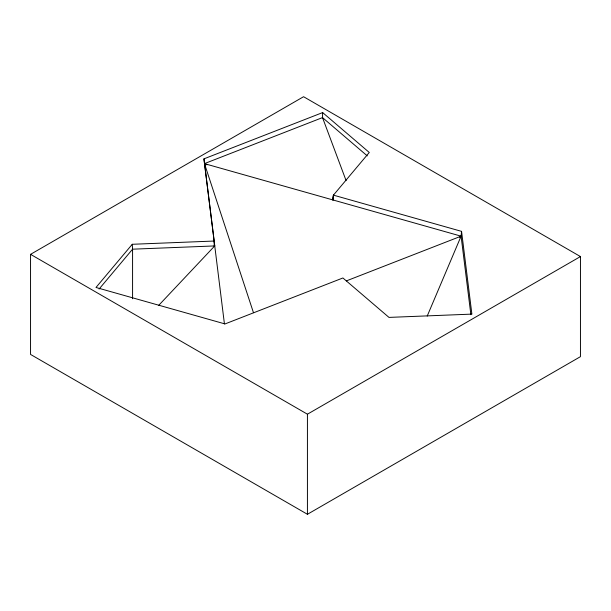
<?xml version="1.0" encoding="UTF-8"?>
<svg xmlns="http://www.w3.org/2000/svg" width="611" height="611" viewBox="0 0 611 611"><rect width="100%" height="100%" fill="white"/><g stroke="black" fill="none" stroke-linecap="round" stroke-linejoin="round"><path stroke-width="0.92" d="M224.436 323.937L203.937 158.86L322.646 112.577L322.509 117.595L346.109 180.642M333.216 200.018L333.43 195.146L369.273 152.475L322.646 112.577M333.43 195.146L332.774 199.896L333.43 195.146L461.565 231.363L471.883 314.115L388.978 317.399L342.901 277.974L225.008 323.937L95.988 287.468L132.259 244.285L214.178 241.04L214.713 245.928L158.654 305.424M461.565 231.363L461.091 236.167L470.882 314.688M427.211 316.07L461.091 236.167L204.448 163.626L253.473 312.695M99.081 289.056L132.579 249.181L132.259 244.285M459.64 237.396L461.091 236.167L346.391 280.884M30.55 254.344L303.575 96.714L580.45 256.567L580.45 356.656L307.425 514.286L30.55 354.433L30.55 254.344L307.425 414.197L580.45 256.567M214.713 245.928L132.579 249.181L132.579 298.764M207.03 164.84L204.448 163.626L322.509 117.595L367.264 155.881M203.937 158.86L214.178 241.04L214.217 245.943M307.425 414.197L307.425 514.286"/></g></svg>
